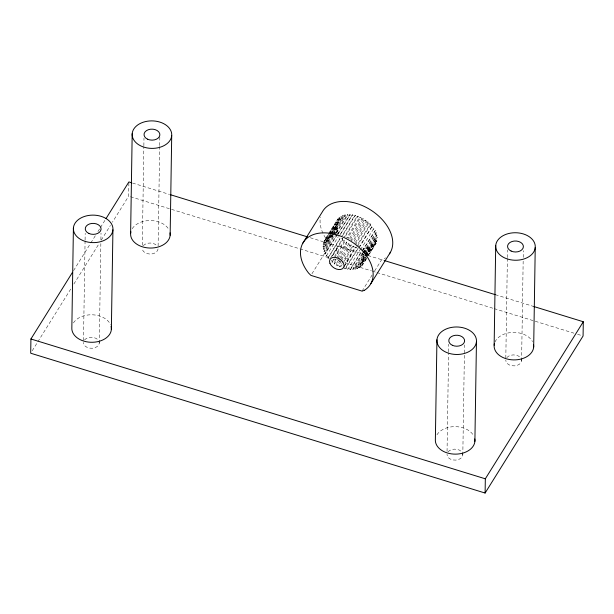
<?xml version="1.0" encoding="UTF-8"?>
<svg xmlns="http://www.w3.org/2000/svg" width="614" height="614" viewBox="0 0 614 614"><rect width="100%" height="100%" fill="white"/><g stroke="black" fill="none" stroke-linecap="round" stroke-linejoin="round"><path stroke-width="0.46" stroke-dasharray="3.07 2.3" d="M336.127 258.939L334.123 262.155L332.044 262.186L332.059 260.428L329.895 260.213M334.546 258.164L344.577 242.077L344.6 240.327L342.428 240.112L332.397 256.192M368.208 223.757L370.38 223.972L357.839 244.073L355.675 243.858L368.208 223.757L368.231 221.999L366.151 222.03L353.61 242.131L355.69 242.1L368.231 221.999M83.504 340.471L85.07 240.926M85.085 239.974L85.192 233.274M99.284 343.157L100.85 243.612M100.911 239.782L101.011 233.082M128.879 182.88L128.671 196.165L112.423 222.207M142.302 245.285L143.853 146.7M143.868 145.741L143.983 138.081M158.113 246.053L159.671 146.508M159.686 145.549L159.824 136.937M447.046 451.374L448.596 352.781M448.611 351.83L448.734 344.17M462.81 455.012L464.537 344.938M505.813 358.1L507.379 258.555M507.394 257.596L507.509 249.936M521.593 360.779L523.159 261.234M523.212 257.404L523.32 250.704M333.44 235.101L344.976 216.604L345.007 214.854L347.063 216.159L335.528 234.648M362.237 253.551L353.203 268.026L355.268 269.331L355.299 267.574L363.826 253.904M365.798 252.446L367.801 249.23L367.84 247.473L369.996 248.593L365.483 255.823M342.428 240.112L342.742 238.455L340.524 238.002L327.983 258.103L329.465 258.41M357.525 245.723L370.065 225.622L372.291 226.082L359.75 246.183L357.525 245.723L357.839 244.073M370.065 225.622L370.38 223.972M347.063 216.159L347.394 214.509L349.32 215.982L336.779 236.083L334.853 234.609L347.394 214.509M360.986 252.116L350.955 268.203L352.881 269.669L353.203 268.026M363.411 252.784L365.422 249.568L365.744 247.926L367.801 249.23M327.983 258.103L340.118 238.086M359.152 247.703L372.291 226.082M349.32 215.982L349.934 214.47L351.692 216.082L339.151 236.183M358.162 248.432L346.127 267.727L347.693 269.454L348.583 268.103L350.341 269.715L350.955 268.203M362.882 249.614L363.496 248.094L365.422 249.568M73.565 270.628L90.312 243.773M90.818 242.96L95.393 235.638M97.925 231.57L99.959 228.316M100.466 227.502L105.539 219.359M32.22 350.778L37.3 342.643M37.807 341.829L71.308 288.119M73.849 284.052L99.23 243.367M101.256 240.112L110.397 225.461M324.154 240.788L326.326 240.995L338.867 220.894L336.695 220.687L338.03 222.498L325.489 242.599L324.154 240.788L328.244 234.31M328.667 233.55L337.769 219.029L339.995 219.482L330.969 233.949M330.992 234.717L324.975 244.364L323.417 242.637L335.958 222.537L338.03 222.498M326.326 240.995L325.236 239.13L327.454 239.583L326.633 237.695L328.636 234.479M329.135 233.673L339.166 217.594L341.407 218.277L331.376 234.364M331.806 235.008L324.783 246.268L323.025 244.656L329.043 235.001M329.549 234.203L335.566 224.547L337.516 224.263L335.958 222.537M326.633 237.695L328.866 238.378L328.321 236.513L329.327 234.901M329.825 234.095L340.862 216.404L343.08 217.318L323.317 249.031L325.374 250.335L334.4 235.868M332.942 235.408L324.913 248.271L322.995 246.797L330.516 234.732M331.284 233.98L342.819 215.491L344.976 216.604M331.499 233.911L337.516 224.263M328.866 238.378L330.877 235.162M332.304 234.21L337.324 226.167L335.566 224.547M332.972 234.149L345.007 214.854M333.44 234.602L337.454 228.17L335.528 226.689L337.324 226.167M336.533 231.209L338.682 232.338L326.141 252.438L323.992 251.31L336.533 231.209L337.907 230.235L335.858 228.922L337.454 228.17M334.899 235.062L337.907 230.235M311.935 273.775L330.524 243.973L328.267 241.778A39.588 26.272 32 0 1 320.47 217.011M328.582 256.583L326.341 255.892L327.224 254.534L325.006 253.613L336.042 235.922M337.393 234.571L349.934 214.47M326.341 255.892L338.383 236.59M340.041 234.824L352.582 214.723L354.148 216.45L341.607 236.551M342.758 235.385L355.299 215.284L356.642 217.087L344.101 237.188M330.708 257.757L342.742 238.455M332.028 256.168L337.063 248.094M345.49 236.221L358.031 216.12L359.129 217.985L346.588 238.086L348.199 237.334L360.733 217.233L361.569 219.121L349.036 239.222M334.569 256.406L344.6 240.327M332.044 262.186L334.047 258.962M336.625 258.133L346.657 242.046L344.577 242.077M338.352 260.489L336.349 263.705L334.392 263.982L337.401 259.154M337.9 258.356L346.933 243.881L346.657 242.046M363.925 220.472L365.883 220.196L353.342 240.304L351.385 240.581L363.925 220.472L363.365 218.599L350.832 238.708L351.2 239.951M338.851 259.684L348.882 243.604L346.933 243.881M336.349 263.705L336.902 265.578L339.91 260.75M340.417 259.952L349.443 245.477L351.239 244.963L352.075 246.843L339.534 266.944L338.698 265.064L340.709 261.848M341.207 261.042L351.239 244.963M342.144 264.588L341.146 266.2L339.534 266.944M344.155 261.372L353.679 246.091L354.785 247.956L345.252 263.237M344.132 266.284L356.174 246.989L357.517 248.8L344.976 268.901L343.633 267.09M344.116 266.691L350.671 256.192M347.693 269.454L360.119 249.606M360.51 249.752L373.926 228.293L371.693 227.594M350.341 269.715L361.377 252.024M362.091 251.042L375.269 230.565L373.051 229.651L373.926 228.293M362.728 250.666L375.269 230.565M362.736 252.745L365.744 247.926M363.365 252.339L374.901 233.842L376.282 232.867L374.126 231.747M352.881 269.669L362.912 253.59M363.741 252.968L376.282 232.867M364.325 253.106L367.84 247.473M363.826 254.403L362.82 256.015L364.739 257.489L362.951 258.01L364.708 259.63L366.213 257.22M364.325 253.597L375.361 235.906L376.958 235.154L374.901 233.842M355.268 269.331L363.795 255.662M355.299 267.574L357.455 268.694L357.194 266.867L364.217 255.608M364.923 254.449L376.958 235.154M362.951 258.01L364.455 255.601M364.962 254.795L375.492 237.91L377.28 237.388L375.361 235.906M357.194 266.867L359.413 267.773L358.868 265.9L364.885 256.253M365.384 255.447L371.401 245.8L373.642 246.483L368.124 255.332M366.32 258.425L364.317 261.641L362.759 259.914L364.762 256.698M365.269 255.892L375.3 239.813L377.249 239.529L375.492 237.91M357.455 268.694L364.977 256.629M365.744 255.877L377.28 237.388M366.121 258.548L361.101 266.583L360.28 264.703L365.292 256.66M365.752 256.053L374.778 241.578L376.858 241.54L368.331 255.209M366.589 258.671L362.498 265.148L361.408 263.291L365.422 256.852M365.921 256.053L373.949 243.182L376.113 243.39L368.515 255.501M359.413 267.773L365.936 257.32M366.435 256.514L371.954 247.672L371.401 245.8M366.712 256.414L377.249 239.529M362.068 291.12L372.115 275.011M374.632 270.981L381.662 259.707L383.965 258.908A39.588 26.272 32 0 0 385.538 257.834M351.692 216.082L352.582 214.723M338.682 232.338L337.546 233.512L339.02 234.126M325.006 253.613L326.141 252.438M354.148 216.45L355.299 215.284M344.976 268.901L346.127 267.727M323.992 251.31L325.374 250.335M356.642 217.087L358.031 216.12M354.785 247.956L356.174 246.989M323.317 249.031L324.913 248.271M359.129 217.985L360.733 217.233M352.075 246.843L353.679 246.091M322.995 246.797L324.783 246.268M361.569 219.121L363.365 218.599M336.902 265.578L338.698 265.064M323.025 244.656L324.975 244.364M362.759 259.914L364.708 259.63M323.417 242.637L325.489 242.599M364.317 261.641L362.237 261.679L363.58 263.498L361.408 263.291M360.28 264.703L362.498 265.148M358.868 265.9L361.101 266.583M132.555 183.056L169.203 194.331M310.285 237.748L363.427 254.096M367.963 255.493L383.581 260.298M495.352 294.689L533.827 306.524M130.498 196.733L299.072 248.601M299.985 248.885L329.304 257.903M332.972 259.031L341.215 261.564M344.876 262.692L371.447 270.866M372.36 271.15L376.029 272.278M376.942 272.562L493.295 308.358M494.209 308.642L573.913 333.172M577.582 334.292L582.156 335.704M371.954 247.672L369.735 246.759L369.996 248.593M328.321 236.513L330.539 237.418L330.278 235.592L332.435 236.705L332.466 234.955L334.53 236.26M362.36 253.943L363.734 254.818M375.3 239.813L376.858 241.54M374.778 241.578L376.113 243.39M373.949 243.182L375.039 245.047L372.813 244.602L373.642 246.483M337.769 219.029L338.867 220.894M348.199 237.334L348.752 238.593M339.166 217.594L339.995 219.482M348.882 243.604L349.443 245.477M340.862 216.404L341.407 218.277M365.883 220.196L366.151 222.03M334.123 262.155L334.392 263.982M342.819 215.491L343.08 217.318M494.953 342.052A19.794 13.754 0.9 0 1 513.342 332.404A19.794 13.754 0.9 0 1 532.515 341.614M436.953 434.796A19.794 13.754 0.9 0 1 455.711 426.646A19.794 13.754 0.9 0 1 473.732 435.848M521.271 358.875A7.921 5.503 0.9 0 1 514.609 365.867A7.921 5.503 0.9 0 1 505.782 360.011M506.826 357.594A7.921 5.503 0.9 0 1 520.035 357.164M462.488 453.109A7.921 5.503 0.9 0 1 455.826 460.101A7.921 5.503 0.9 0 1 447 454.245M448.051 451.827A7.921 5.503 0.9 0 1 461.26 451.397M132.21 228.707A19.794 13.754 0.9 0 1 150.967 220.564A19.794 13.754 0.9 0 1 168.988 229.759M73.427 322.941A19.794 13.754 0.9 0 1 92.752 314.813A19.794 13.754 0.9 0 1 110.566 324.745M158.067 248.923A7.921 5.503 0.9 0 1 149.701 254.027A7.921 5.503 0.9 0 1 142.256 248.156M143.3 245.738A7.921 5.503 0.9 0 1 150.622 243.052A7.921 5.503 0.9 0 1 157.43 246.421M98.961 341.254A7.921 5.503 0.9 0 1 92.3 348.245A7.921 5.503 0.9 0 1 83.473 342.389M84.517 339.972A7.921 5.503 0.9 0 1 97.733 339.542M337.002 251.986A7.921 5.257 32 0 0 349.381 257.519A7.921 5.257 32 0 0 345.214 246.92A7.921 5.257 32 0 0 337.002 251.986"/><path stroke-width="0.92" d="M72.544 272.255L30.923 338.982L30.7 353.219L485.106 493.042L583.077 335.988L583.3 321.751L533.827 306.524M73.411 227.909L71.846 327.577A19.794 13.754 0.9 0 0 92.76 342.274A19.794 13.754 0.9 0 0 111.096 326.295M111.364 329.495L112.93 229.828A19.794 13.754 0.9 0 0 84.287 216.512A19.794 13.754 0.9 0 0 82.291 240.274A19.794 13.754 0.9 0 0 112.93 229.828M130.621 233.343L132.187 133.675M170.147 235.262L171.713 135.594A19.794 13.754 0.9 0 0 143.062 122.278A19.794 13.754 0.9 0 0 141.074 146.04A19.794 13.754 0.9 0 0 171.713 135.594M436.938 339.765L435.372 439.432A19.794 13.754 0.9 0 0 455.711 454.137A19.794 13.754 0.9 0 0 474.791 438.949M474.891 441.351L476.456 341.683A19.794 13.754 0.9 0 0 447.813 328.367A19.794 13.754 0.9 0 0 445.818 352.129A19.794 13.754 0.9 0 0 476.456 341.683M485.106 493.042L485.329 478.805L583.3 321.751M494.147 345.198L495.713 245.531M533.673 347.117L535.239 247.45A19.794 13.754 0.9 0 0 506.588 234.134A19.794 13.754 0.9 0 0 504.601 257.895A19.794 13.754 0.9 0 0 535.239 247.45M106.053 218.546L128.894 181.928L131.642 182.772M302.802 243.198L322.396 211.792A39.588 26.272 32 0 1 370.426 209.819A39.588 26.272 32 0 1 389.445 253.828M370.818 283.699L390.412 252.293M170.116 194.615L307.537 236.897M384.494 260.582L495.352 294.689M30.923 338.982L485.329 478.805M533.574 344.723A19.794 13.754 0.9 0 1 513.342 359.896A19.794 13.754 0.9 0 1 494.416 343.617M170.047 232.867A19.794 13.754 0.9 0 1 149.816 248.041A19.794 13.754 0.9 0 1 130.889 231.762M364.371 290.322L362.068 291.12L310.93 275.387L308.681 273.184A39.588 26.272 32 0 1 312.188 235.062A39.588 26.272 32 0 1 362.083 250.412A39.588 26.272 32 0 1 364.371 290.322M511.124 251.057A7.921 5.503 0.9 0 0 523.381 246.874A7.921 5.503 0.9 0 0 511.922 241.548A7.921 5.503 0.9 0 0 511.124 251.057M452.349 345.283A7.921 5.503 0.9 0 0 464.598 341.108A7.921 5.503 0.9 0 0 453.14 335.781A7.921 5.503 0.9 0 0 452.349 345.283M329.948 263.299A7.921 5.257 32 0 0 342.328 268.825A7.921 5.257 32 0 0 338.161 258.233A7.921 5.257 32 0 0 329.948 263.299M147.598 139.201A7.921 5.503 0.9 0 0 159.855 135.019A7.921 5.503 0.9 0 0 148.396 129.692A7.921 5.503 0.9 0 0 147.598 139.201M88.823 233.427A7.921 5.503 0.9 0 0 101.072 229.252A7.921 5.503 0.9 0 0 89.613 223.926A7.921 5.503 0.9 0 0 88.823 233.427"/></g></svg>
